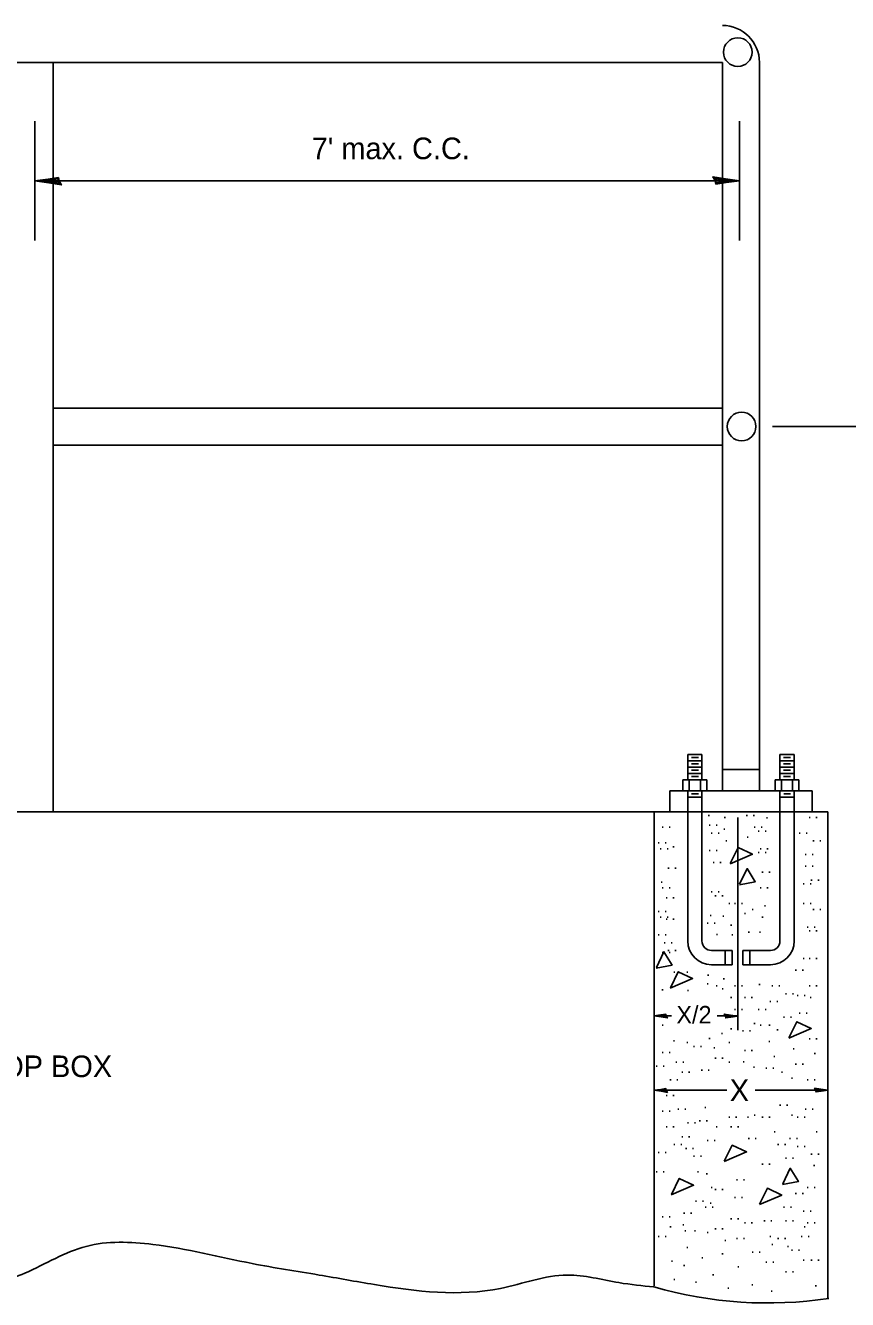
# Model space of a CAD drawing. Extents: x 0 to 2.83, y -0.13 to 1.83.
# Drawn here: x 0.729 to 1.235, y 0.523 to 1.309 of the extents above; entities that cross this region are included whole.
import ezdxf

# ---------------------------------------------------------------- set-up
doc = ezdxf.new("R2010")
doc.units = 0
for name, color, linetype in [('RD_Pr_Roadway_Dimensions', 7, 'Continuous'), ('RD_Pr_Roadway_Notes', 7, 'Continuous'), ('SH_General_Details', 7, 'Continuous')]:
    doc.layers.add(name, color=color, linetype=linetype)

msp = doc.modelspace()

# ---------------------------------------------------------------- linework, layer by layer
at = {"layer": 'RD_Pr_Roadway_Dimensions'}
for p, q in [((0.7342, 1.25002), (0.7342, 1.17634)), ((1.16885, 1.25002), (1.16885, 1.17634)), ((1.16885, 1.21318), (0.7342, 1.21318)), ((1.18909, 1.06169), (1.27848, 1.06169)), ((1.16784, 0.82055), (1.16784, 0.68954)), ((1.11608, 0.69829), (1.12686, 0.69829)), ((1.15512, 0.69829), (1.16721, 0.69829)), ((1.11608, 0.65239), (1.16096, 0.65239)), ((1.17844, 0.65239), (1.22333, 0.65239))]:
    msp.add_line(p, q, dxfattribs=at)
for points in [[(0.74933, 1.21296), (0.74881, 1.21521), (0.74243, 1.21423), (0.7342, 1.21318), (0.74298, 1.21197), (0.75067, 1.21062), (0.74933, 1.21296), (0.74865, 1.21445), (0.73973, 1.21317), (0.74948, 1.21146), (0.74804, 1.21338), (0.74394, 1.21312), (0.74788, 1.21251)], [(1.15373, 1.2134), (1.15424, 1.21114), (1.16062, 1.21212), (1.16885, 1.21318), (1.16008, 1.21438), (1.15238, 1.21573), (1.15373, 1.2134), (1.15441, 1.21191), (1.16332, 1.21319), (1.15357, 1.2149), (1.15502, 1.21298), (1.15912, 1.21324), (1.15518, 1.21384)], [(1.12364, 0.69818), (1.12338, 0.69931), (1.12019, 0.69882), (1.11608, 0.69829), (1.12046, 0.69769), (1.12431, 0.69702), (1.12364, 0.69818), (1.1233, 0.69893), (1.11884, 0.69829), (1.12372, 0.69743), (1.12299, 0.69839), (1.12094, 0.69826), (1.12291, 0.69796)], [(1.16009, 0.69818), (1.16034, 0.69705), (1.16353, 0.69754), (1.16765, 0.69807), (1.16326, 0.69867), (1.15941, 0.69935), (1.16009, 0.69818), (1.16043, 0.69743), (1.16488, 0.69807), (1.16001, 0.69893), (1.16073, 0.69797), (1.16278, 0.6981), (1.16081, 0.6984)], [(1.12364, 0.65228), (1.12338, 0.65341), (1.12019, 0.65292), (1.11608, 0.65239), (1.12046, 0.65179), (1.12431, 0.65111), (1.12364, 0.65228), (1.1233, 0.65303), (1.11884, 0.65239), (1.12372, 0.65153), (1.12299, 0.65249), (1.12094, 0.65236), (1.12291, 0.65206)], [(1.21576, 0.6525), (1.21602, 0.65137), (1.21921, 0.65186), (1.22333, 0.65239), (1.21894, 0.65299), (1.21509, 0.65367), (1.21576, 0.6525), (1.2161, 0.65176), (1.22056, 0.6524), (1.21568, 0.65325), (1.21641, 0.65229), (1.21846, 0.65242), (1.21649, 0.65272)]]:
    msp.add_lwpolyline(points, dxfattribs=at)
at = {"layer": 'SH_General_Details'}
for p, q in [((0.31008, 1.28621), (1.15833, 1.28621)), ((0.74558, 1.28621), (0.74558, 0.82409)), ((1.15833, 0.83709), (1.15833, 1.28621)), ((1.18108, 0.83709), (1.18108, 1.28621)), ((0.74558, 1.07302), (1.15833, 1.07302)), ((0.74558, 1.05027), (1.15833, 1.05027)), ((1.13688, 0.85951), (1.14565, 0.85951)), ((1.13688, 0.85951), (1.13688, 0.84391)), ((1.13916, 0.85756), (1.14349, 0.85756)), ((1.14565, 0.85951), (1.14565, 0.84391)), ((1.20253, 0.85951), (1.19375, 0.85951)), ((1.19375, 0.85951), (1.19375, 0.84391)), ((1.20024, 0.85756), (1.19591, 0.85756)), ((1.20253, 0.85951), (1.20253, 0.84391)), ((1.13688, 0.85561), (1.14565, 0.85561)), ((1.13688, 0.85171), (1.14565, 0.85171)), ((1.13916, 0.85366), (1.14349, 0.85366)), ((1.13916, 0.84976), (1.14349, 0.84976)), ((1.15833, 0.85009), (1.18108, 0.85009)), ((1.20253, 0.85561), (1.19375, 0.85561)), ((1.20253, 0.85171), (1.19375, 0.85171)), ((1.20024, 0.85366), (1.19591, 0.85366)), ((1.20024, 0.84976), (1.19591, 0.84976)), ((1.13395, 0.84391), (1.14858, 0.84391)), ((1.13395, 0.84391), (1.13395, 0.83709)), ((1.13688, 0.84781), (1.14565, 0.84781)), ((1.13785, 0.84391), (1.13785, 0.83709)), ((1.13916, 0.84586), (1.14349, 0.84586)), ((1.14468, 0.84391), (1.14468, 0.83709)), ((1.14858, 0.84391), (1.14858, 0.83709)), ((1.20545, 0.84391), (1.19083, 0.84391)), ((1.19083, 0.84391), (1.19083, 0.83709)), ((1.20253, 0.84781), (1.19375, 0.84781)), ((1.19473, 0.84391), (1.19473, 0.83709)), ((1.20024, 0.84586), (1.19591, 0.84586)), ((1.20155, 0.84391), (1.20155, 0.83709)), ((1.20545, 0.84391), (1.20545, 0.83709)), ((1.12583, 0.83709), (1.21358, 0.83709)), ((1.12583, 0.83709), (1.12583, 0.82409)), ((1.13395, 0.83709), (1.14858, 0.83709)), ((1.13395, 0.83709), (1.13395, 0.83709)), ((1.13688, 0.83319), (1.13688, 0.83709)), ((1.13688, 0.83709), (1.13688, 0.74446)), ((1.13688, 0.83319), (1.14565, 0.83319)), ((1.13916, 0.83514), (1.14349, 0.83514)), ((1.14565, 0.83709), (1.14565, 0.74446)), ((1.20545, 0.83709), (1.19083, 0.83709)), ((1.19375, 0.83709), (1.19375, 0.83319)), ((1.19375, 0.83709), (1.19375, 0.74446)), ((1.19375, 0.83319), (1.20253, 0.83319)), ((1.19608, 0.83514), (1.20024, 0.83514)), ((1.20253, 0.83319), (1.20253, 0.83709)), ((1.20253, 0.83709), (1.20253, 0.74446)), ((1.20545, 0.83709), (1.20545, 0.83709)), ((1.21358, 0.83709), (1.21358, 0.82409)), ((1.11608, 0.82409), (0.35233, 0.82409)), ((1.22333, 0.82409), (1.11608, 0.82409)), ((1.11608, 0.82409), (1.11608, 0.53191)), ((1.14953, 0.82182), (1.1502, 0.82182)), ((1.15943, 0.82064), (1.16009, 0.82064)), ((1.173, 0.82189), (1.17367, 0.82189)), ((1.1773, 0.82189), (1.17796, 0.82189)), ((1.18537, 0.82041), (1.18604, 0.82041)), ((1.21166, 0.82068), (1.21232, 0.82068)), ((1.21595, 0.82068), (1.21662, 0.82068)), ((1.22333, 0.82409), (1.22333, 0.52411)), ((1.12106, 0.81464), (1.12173, 0.81464)), ((1.12536, 0.81464), (1.12602, 0.81464)), ((1.15005, 0.81585), (1.15072, 0.81585)), ((1.15126, 0.81102), (1.15193, 0.81102)), ((1.15435, 0.81585), (1.15501, 0.81585)), ((1.15555, 0.81102), (1.15622, 0.81102)), ((1.15918, 0.81344), (1.15984, 0.81344)), ((1.17783, 0.81464), (1.1785, 0.81464)), ((1.18025, 0.81223), (1.18092, 0.81223)), ((1.18213, 0.81464), (1.18279, 0.81464)), ((1.18454, 0.81223), (1.18521, 0.81223)), ((1.20562, 0.81102), (1.20628, 0.81102)), ((1.20991, 0.81102), (1.21058, 0.81102)), ((1.11865, 0.80498), (1.11931, 0.80498)), ((1.11985, 0.80136), (1.12052, 0.80136)), ((1.12294, 0.80498), (1.12361, 0.80498)), ((1.12415, 0.80136), (1.12481, 0.80136)), ((1.12777, 0.80256), (1.12844, 0.80256)), ((1.1604, 0.80613), (1.16107, 0.80613)), ((1.17354, 0.80846), (1.17421, 0.80846)), ((1.18146, 0.80136), (1.18212, 0.80136)), ((1.18575, 0.80136), (1.18642, 0.80136)), ((1.21407, 0.80619), (1.21474, 0.80619)), ((1.21836, 0.80619), (1.21903, 0.80619)), ((1.15005, 0.80015), (1.15072, 0.80015)), ((1.15435, 0.80015), (1.15501, 0.80015)), ((1.18025, 0.79894), (1.18092, 0.79894)), ((1.18454, 0.79894), (1.18521, 0.79894)), ((1.20924, 0.79773), (1.20991, 0.79773)), ((1.21353, 0.79773), (1.2142, 0.79773)), ((1.12469, 0.78928), (1.12535, 0.78928)), ((1.12898, 0.78928), (1.12965, 0.78928)), ((1.15247, 0.7929), (1.15313, 0.7929)), ((1.15676, 0.7929), (1.15743, 0.7929)), ((1.18267, 0.78686), (1.18333, 0.78686)), ((1.18696, 0.78686), (1.18763, 0.78686)), ((1.20924, 0.79049), (1.20991, 0.79049)), ((1.21353, 0.79049), (1.2142, 0.79049)), ((1.12052, 0.78082), (1.12119, 0.78082)), ((1.20803, 0.77961), (1.2087, 0.77961)), ((1.21232, 0.77961), (1.21299, 0.77961)), ((1.21286, 0.78203), (1.21353, 0.78203)), ((1.21716, 0.78203), (1.21782, 0.78203)), ((1.12106, 0.7772), (1.12173, 0.7772)), ((1.12348, 0.77116), (1.12414, 0.77116)), ((1.12536, 0.7772), (1.12602, 0.7772)), ((1.12777, 0.77116), (1.12844, 0.77116)), ((1.15126, 0.77478), (1.15193, 0.77478)), ((1.15368, 0.77237), (1.15434, 0.77237)), ((1.15555, 0.77478), (1.15622, 0.77478)), ((1.15797, 0.77237), (1.15864, 0.77237)), ((1.18146, 0.7772), (1.18212, 0.7772)), ((1.18575, 0.7772), (1.18642, 0.7772)), ((1.11865, 0.7627), (1.11931, 0.7627)), ((1.12294, 0.7627), (1.12361, 0.7627)), ((1.16213, 0.76754), (1.1628, 0.76754)), ((1.16575, 0.76754), (1.16642, 0.76754)), ((1.17005, 0.76754), (1.17071, 0.76754)), ((1.17663, 0.76391), (1.17729, 0.76391)), ((1.18417, 0.76607), (1.18483, 0.76607)), ((1.20803, 0.76754), (1.2087, 0.76754)), ((1.21232, 0.76754), (1.21299, 0.76754)), ((1.21407, 0.76391), (1.21474, 0.76391)), ((1.21836, 0.76391), (1.21903, 0.76391)), ((1.11985, 0.75908), (1.12052, 0.75908)), ((1.12348, 0.75787), (1.12414, 0.75787)), ((1.12415, 0.75908), (1.12481, 0.75908)), ((1.12777, 0.75787), (1.12844, 0.75787)), ((1.14884, 0.75546), (1.14951, 0.75546)), ((1.15065, 0.76016), (1.15132, 0.76016)), ((1.15314, 0.75546), (1.1538, 0.75546)), ((1.15844, 0.75969), (1.1591, 0.75969)), ((1.16334, 0.75425), (1.16401, 0.75425)), ((1.17179, 0.7615), (1.17246, 0.7615)), ((1.18267, 0.75908), (1.18333, 0.75908)), ((1.11865, 0.74821), (1.11931, 0.74821)), ((1.12294, 0.74821), (1.12361, 0.74821)), ((1.15459, 0.74844), (1.15526, 0.74844)), ((1.16401, 0.74821), (1.16468, 0.74821)), ((1.17422, 0.74985), (1.17489, 0.74985)), ((1.18115, 0.74994), (1.18182, 0.74994)), ((1.21045, 0.75304), (1.21111, 0.75304)), ((1.21166, 0.75062), (1.21232, 0.75062)), ((1.21474, 0.75304), (1.21541, 0.75304)), ((1.21595, 0.75062), (1.21662, 0.75062)), ((1.12227, 0.74338), (1.12294, 0.74338)), ((1.12469, 0.73855), (1.12535, 0.73855)), ((1.12656, 0.74338), (1.12723, 0.74338)), ((1.12898, 0.73855), (1.12965, 0.73855)), ((1.1515, 0.73861), (1.16418, 0.73861)), ((1.15988, 0.73861), (1.15988, 0.72984)), ((1.16418, 0.73861), (1.16418, 0.72984)), ((1.17093, 0.73861), (1.1879, 0.73861)), ((1.17093, 0.73861), (1.17093, 0.72984)), ((1.12106, 0.73734), (1.12173, 0.73734)), ((1.12536, 0.73734), (1.12602, 0.73734)), ((1.17523, 0.72984), (1.17523, 0.73839)), ((1.20803, 0.73371), (1.2087, 0.73371)), ((1.21166, 0.73371), (1.21232, 0.73371)), ((1.21595, 0.73371), (1.21662, 0.73371)), ((1.12831, 0.72526), (1.12898, 0.72526)), ((1.13623, 0.72526), (1.13689, 0.72526)), ((1.14912, 0.72332), (1.14979, 0.72332)), ((1.16418, 0.72984), (1.1515, 0.72984)), ((1.17093, 0.72984), (1.1879, 0.72984)), ((1.2032, 0.72647), (1.20387, 0.72647)), ((1.20749, 0.72647), (1.20816, 0.72647)), ((1.14884, 0.71801), (1.14951, 0.71801)), ((1.15435, 0.7168), (1.15501, 0.7168)), ((1.15803, 0.71498), (1.15869, 0.71498)), ((1.15881, 0.72121), (1.15948, 0.72121)), ((1.16575, 0.7168), (1.16642, 0.7168)), ((1.17005, 0.7168), (1.17071, 0.7168)), ((1.18079, 0.71771), (1.18146, 0.71771)), ((1.1887, 0.7168), (1.18937, 0.7168)), ((1.193, 0.7168), (1.19366, 0.7168)), ((1.21166, 0.7168), (1.21232, 0.7168)), ((1.21595, 0.7168), (1.21662, 0.7168)), ((1.12099, 0.71426), (1.12166, 0.71426)), ((1.13677, 0.71385), (1.13744, 0.71385)), ((1.16334, 0.70956), (1.16401, 0.70956)), ((1.17179, 0.70956), (1.17246, 0.70956)), ((1.17609, 0.70956), (1.17675, 0.70956)), ((1.1875, 0.70714), (1.18816, 0.70714)), ((1.19179, 0.70714), (1.19246, 0.70714)), ((1.19716, 0.71197), (1.19783, 0.71197)), ((1.20145, 0.71197), (1.20212, 0.71197)), ((1.20441, 0.71076), (1.20507, 0.71076)), ((1.2087, 0.71076), (1.20937, 0.71076)), ((1.21232, 0.70956), (1.21299, 0.70956)), ((1.16575, 0.70231), (1.16642, 0.70231)), ((1.17005, 0.70231), (1.17071, 0.70231)), ((1.18025, 0.70231), (1.18092, 0.70231)), ((1.18454, 0.70231), (1.18521, 0.70231)), ((1.20562, 0.69989), (1.20628, 0.69989)), ((1.20991, 0.69989), (1.21058, 0.69989)), ((1.12106, 0.69265), (1.12173, 0.69265)), ((1.17773, 0.69354), (1.1784, 0.69354)), ((1.18146, 0.69265), (1.18212, 0.69265)), ((1.18696, 0.69265), (1.18763, 0.69265)), ((1.19595, 0.69748), (1.19662, 0.69748)), ((1.20025, 0.69748), (1.20091, 0.69748)), ((1.14996, 0.68425), (1.15063, 0.68425)), ((1.15766, 0.68735), (1.15833, 0.68735)), ((1.16334, 0.69023), (1.16401, 0.69023)), ((1.17059, 0.68902), (1.17125, 0.68902)), ((1.17488, 0.68902), (1.17555, 0.68902)), ((1.19189, 0.68973), (1.19256, 0.68973)), ((1.21166, 0.68419), (1.21232, 0.68419)), ((1.21595, 0.68419), (1.21662, 0.68419)), ((1.12106, 0.67573), (1.12173, 0.67573)), ((1.12536, 0.67573), (1.12602, 0.67573)), ((1.12812, 0.6829), (1.12879, 0.6829)), ((1.13623, 0.68177), (1.13689, 0.68177)), ((1.14039, 0.67936), (1.14106, 0.67936)), ((1.14468, 0.67936), (1.14535, 0.67936)), ((1.15302, 0.6786), (1.15368, 0.6786)), ((1.16213, 0.68177), (1.1628, 0.68177)), ((1.17179, 0.67694), (1.17246, 0.67694)), ((1.17609, 0.67694), (1.17675, 0.67694)), ((1.18685, 0.68247), (1.18751, 0.68247)), ((1.20181, 0.67788), (1.20248, 0.67788)), ((1.12952, 0.6697), (1.13018, 0.6697)), ((1.13381, 0.6697), (1.13448, 0.6697)), ((1.15368, 0.67211), (1.15434, 0.67211)), ((1.15797, 0.67211), (1.15864, 0.67211)), ((1.16213, 0.6697), (1.1628, 0.6697)), ((1.17098, 0.66996), (1.17165, 0.66996)), ((1.18991, 0.67332), (1.19058, 0.67332)), ((1.2032, 0.66849), (1.20387, 0.66849)), ((1.20749, 0.66849), (1.20816, 0.66849)), ((1.21494, 0.67516), (1.21561, 0.67516)), ((1.11744, 0.66728), (1.11811, 0.66728)), ((1.12173, 0.66728), (1.1224, 0.66728)), ((1.13314, 0.66366), (1.13381, 0.66366)), ((1.13743, 0.66366), (1.1381, 0.66366)), ((1.14522, 0.66486), (1.14589, 0.66486)), ((1.14951, 0.66486), (1.15018, 0.66486)), ((1.17742, 0.66672), (1.17809, 0.66672)), ((1.18508, 0.66607), (1.18575, 0.66607)), ((1.18937, 0.66607), (1.19004, 0.66607)), ((1.19472, 0.66358), (1.19538, 0.66358)), ((1.20078, 0.65991), (1.20145, 0.65991)), ((1.12589, 0.65882), (1.12656, 0.65882)), ((1.13019, 0.65882), (1.13085, 0.65882)), ((1.21045, 0.65882), (1.21111, 0.65882)), ((1.21474, 0.65882), (1.21541, 0.65882)), ((1.21474, 0.65278), (1.21541, 0.65278)), ((1.12348, 0.64916), (1.12414, 0.64916)), ((1.12777, 0.64916), (1.12844, 0.64916)), ((1.12106, 0.6395), (1.12173, 0.6395)), ((1.12536, 0.6395), (1.12602, 0.6395)), ((1.13073, 0.64071), (1.13139, 0.64071)), ((1.13502, 0.64071), (1.13569, 0.64071)), ((1.14736, 0.64181), (1.14802, 0.64181)), ((1.17783, 0.63708), (1.1785, 0.63708)), ((1.19354, 0.64312), (1.1942, 0.64312)), ((1.19783, 0.64312), (1.1985, 0.64312)), ((1.20078, 0.63708), (1.20145, 0.63708)), ((1.20924, 0.64071), (1.20991, 0.64071)), ((1.21353, 0.64071), (1.2142, 0.64071)), ((1.12348, 0.62983), (1.12414, 0.62983)), ((1.12777, 0.62983), (1.12844, 0.62983)), ((1.13676, 0.63225), (1.13743, 0.63225)), ((1.14106, 0.63225), (1.14172, 0.63225)), ((1.14401, 0.63346), (1.14468, 0.63346)), ((1.14831, 0.63346), (1.14897, 0.63346)), ((1.15445, 0.62993), (1.15511, 0.62993)), ((1.16213, 0.63587), (1.1628, 0.63587)), ((1.16334, 0.62983), (1.16401, 0.62983)), ((1.16642, 0.63587), (1.16709, 0.63587)), ((1.16763, 0.62983), (1.1683, 0.62983)), ((1.17367, 0.63587), (1.17434, 0.63587)), ((1.18267, 0.63587), (1.18333, 0.63587)), ((1.18696, 0.63587), (1.18763, 0.63587)), ((1.20441, 0.63587), (1.20507, 0.63587)), ((1.2087, 0.63587), (1.20937, 0.63587)), ((1.13314, 0.62379), (1.13381, 0.62379)), ((1.13743, 0.62379), (1.1381, 0.62379)), ((1.14884, 0.62138), (1.14951, 0.62138)), ((1.15314, 0.62138), (1.1538, 0.62138)), ((1.17421, 0.62259), (1.17488, 0.62259)), ((1.1785, 0.62259), (1.17917, 0.62259)), ((1.19015, 0.62682), (1.19082, 0.62682)), ((1.19958, 0.62259), (1.20024, 0.62259)), ((1.20387, 0.62259), (1.20454, 0.62259)), ((1.21612, 0.62682), (1.21679, 0.62682)), ((1.11865, 0.61413), (1.11931, 0.61413)), ((1.12294, 0.61413), (1.12361, 0.61413)), ((1.12831, 0.61896), (1.12898, 0.61896)), ((1.1326, 0.61896), (1.13327, 0.61896)), ((1.13556, 0.61655), (1.13622, 0.61655)), ((1.13985, 0.61655), (1.14052, 0.61655)), ((1.19233, 0.61896), (1.193, 0.61896)), ((1.19662, 0.61896), (1.19729, 0.61896)), ((1.20441, 0.61776), (1.20507, 0.61776)), ((1.2087, 0.61776), (1.20937, 0.61776)), ((1.21286, 0.61292), (1.21353, 0.61292)), ((1.21716, 0.61292), (1.21782, 0.61292)), ((1.14039, 0.61172), (1.14106, 0.61172)), ((1.14468, 0.61172), (1.14535, 0.61172)), ((1.18267, 0.60688), (1.18333, 0.60688)), ((1.18696, 0.60688), (1.18763, 0.60688)), ((1.19716, 0.61051), (1.19783, 0.61051)), ((1.20145, 0.61051), (1.20212, 0.61051)), ((1.21453, 0.6061), (1.21519, 0.6061)), ((1.11744, 0.60205), (1.11811, 0.60205)), ((1.12173, 0.60205), (1.1224, 0.60205)), ((1.1428, 0.60205), (1.14347, 0.60205)), ((1.14831, 0.60084), (1.14897, 0.60084)), ((1.16696, 0.59722), (1.16763, 0.59722)), ((1.17126, 0.59722), (1.17192, 0.59722)), ((1.15126, 0.59239), (1.15193, 0.59239)), ((1.15368, 0.59118), (1.15434, 0.59118)), ((1.15797, 0.59118), (1.15864, 0.59118)), ((1.21045, 0.59239), (1.21111, 0.59239)), ((1.21474, 0.59239), (1.21541, 0.59239)), ((1.1416, 0.58393), (1.14226, 0.58393)), ((1.14589, 0.58393), (1.14656, 0.58393)), ((1.15072, 0.58273), (1.15139, 0.58273)), ((1.16575, 0.58635), (1.16642, 0.58635)), ((1.17005, 0.58635), (1.17071, 0.58635)), ((1.2032, 0.58877), (1.20387, 0.58877)), ((1.20749, 0.58877), (1.20816, 0.58877)), ((1.12106, 0.57427), (1.12173, 0.57427)), ((1.12536, 0.57427), (1.12602, 0.57427)), ((1.13435, 0.57669), (1.13502, 0.57669)), ((1.13864, 0.57669), (1.13931, 0.57669)), ((1.14764, 0.58031), (1.1483, 0.58031)), ((1.15193, 0.58031), (1.1526, 0.58031)), ((1.19595, 0.58031), (1.19662, 0.58031)), ((1.20025, 0.58031), (1.20091, 0.58031)), ((1.20803, 0.57789), (1.2087, 0.57789)), ((1.21232, 0.57789), (1.21299, 0.57789)), ((1.12589, 0.56823), (1.12656, 0.56823)), ((1.13381, 0.56944), (1.13448, 0.56944)), ((1.13502, 0.56582), (1.13569, 0.56582)), ((1.14106, 0.56582), (1.14172, 0.56582)), ((1.15368, 0.56702), (1.15434, 0.56702)), ((1.15797, 0.56702), (1.15864, 0.56702)), ((1.16334, 0.57306), (1.16401, 0.57306)), ((1.16763, 0.57306), (1.1683, 0.57306)), ((1.17179, 0.57065), (1.17246, 0.57065)), ((1.17609, 0.57065), (1.17675, 0.57065)), ((1.18387, 0.57185), (1.18454, 0.57185)), ((1.18817, 0.57185), (1.18883, 0.57185)), ((1.19716, 0.57185), (1.19783, 0.57185)), ((1.20145, 0.57185), (1.20212, 0.57185)), ((1.2087, 0.56823), (1.20937, 0.56823)), ((1.21045, 0.57065), (1.21111, 0.57065)), ((1.21474, 0.57065), (1.21541, 0.57065)), ((1.11865, 0.56219), (1.11931, 0.56219)), ((1.12294, 0.56219), (1.12361, 0.56219)), ((1.14884, 0.56461), (1.14951, 0.56461)), ((1.15972, 0.55978), (1.16038, 0.55978)), ((1.16696, 0.56098), (1.16763, 0.56098)), ((1.17126, 0.56098), (1.17192, 0.56098)), ((1.1875, 0.56219), (1.18816, 0.56219)), ((1.19233, 0.56098), (1.193, 0.56098)), ((1.19662, 0.56098), (1.19729, 0.56098)), ((1.20682, 0.56219), (1.20749, 0.56219)), ((1.21112, 0.56219), (1.21178, 0.56219)), ((1.13629, 0.55554), (1.13696, 0.55554)), ((1.15797, 0.55156), (1.15864, 0.55156)), ((1.17663, 0.55253), (1.17729, 0.55253)), ((1.18092, 0.55253), (1.18159, 0.55253)), ((1.1887, 0.55736), (1.18937, 0.55736)), ((1.19837, 0.55615), (1.19903, 0.55615)), ((1.20078, 0.55374), (1.20145, 0.55374)), ((1.20508, 0.55374), (1.20574, 0.55374)), ((1.1268, 0.54693), (1.12746, 0.54693)), ((1.13435, 0.54439), (1.13502, 0.54439)), ((1.14563, 0.549), (1.14629, 0.549)), ((1.16774, 0.54347), (1.1684, 0.54347)), ((1.18508, 0.54649), (1.18575, 0.54649)), ((1.18937, 0.54649), (1.19004, 0.54649)), ((1.20803, 0.5477), (1.2087, 0.5477)), ((1.21286, 0.5477), (1.21353, 0.5477)), ((1.21716, 0.5477), (1.21782, 0.5477)), ((1.12824, 0.53567), (1.12891, 0.53567)), ((1.15223, 0.53856), (1.1529, 0.53856)), ((1.19716, 0.54045), (1.19783, 0.54045)), ((1.20145, 0.54045), (1.20212, 0.54045)), ((1.14157, 0.53398), (1.14224, 0.53398)), ((1.16153, 0.53034), (1.16219, 0.53034)), ((1.17639, 0.53249), (1.17706, 0.53249)), ((1.18825, 0.5285), (1.18891, 0.5285)), ((1.21551, 0.53174), (1.21618, 0.53174))]:
    msp.add_line(p, q, dxfattribs=at)
for points in [[(1.16307, 0.79229), (1.16791, 0.80214), (1.17675, 0.79797), (1.16296, 0.79209)], [(1.16886, 0.77945), (1.17353, 0.78913), (1.17854, 0.78096), (1.16877, 0.77911)], [(1.11752, 0.72811), (1.1222, 0.73779), (1.1272, 0.72962), (1.11744, 0.72777)], [(1.12623, 0.71559), (1.13107, 0.72544), (1.13991, 0.72127), (1.12612, 0.71539)], [(1.1993, 0.68479), (1.20414, 0.69464), (1.21299, 0.69047), (1.1992, 0.68459)], [(1.15944, 0.60869), (1.16428, 0.61854), (1.17313, 0.61437), (1.15934, 0.60849)], [(1.12683, 0.58816), (1.13167, 0.59801), (1.14052, 0.59383), (1.12672, 0.58795)], [(1.19543, 0.59464), (1.20011, 0.60432), (1.20511, 0.59615), (1.19535, 0.5943)], [(1.18119, 0.58212), (1.18603, 0.59197), (1.19487, 0.58779), (1.18108, 0.58191)]]:
    msp.add_lwpolyline(points, dxfattribs=at)
for centre in [(1.16775, 1.29252), (1.1701, 1.06169)]:
    msp.add_circle(centre, 0.00883, dxfattribs=at)
for centre, radius, start, end in [((1.15833, 1.28621), 0.02275, 0, 90), ((1.1515, 0.74446), 0.01463, 180, 270), ((1.1515, 0.74446), 0.00585, 180, 270), ((1.1879, 0.74446), 0.01463, 270, 0), ((1.1879, 0.74446), 0.00585, 270, 0), ((1.18598, 0.77178), 0.25054, 253.79771, 278.67924)]:
    msp.add_arc(centre, radius, start, end, dxfattribs=at)
msp.add_spline([(0.24508, 0.55109), (0.29125, 0.54792), (0.31951, 0.53614), (0.35013, 0.53614), (0.37722, 0.54792), (0.42904, 0.54556), (0.47379, 0.53968), (0.53975, 0.53261), (0.55388, 0.53968), (0.58803, 0.54674), (0.64691, 0.54556), (0.674, 0.54321), (0.71287, 0.53497), (0.72818, 0.53968), (0.76587, 0.55616), (0.80708, 0.55734), (0.86833, 0.54556), (0.90954, 0.5385), (0.9437, 0.53261), (1.02143, 0.53026), (1.06265, 0.5385), (1.09444, 0.53379), (1.11608, 0.53119)], degree=3, dxfattribs=at)

# ---------------------------------------------------------------- texts
at = {"layer": 'RD_Pr_Roadway_Dimensions'}
for s, height, p in [("7' max. C.C.", 0.0133333, (0.90502, 1.22651)), ('X/2', 0.0108, (1.12988, 0.6936)), ('X', 0.01333, (1.16279, 0.64572))]:
    msp.add_text(s, height=height, dxfattribs=at).set_placement(p)
at = {"layer": 'RD_Pr_Roadway_Notes'}
msp.add_text('DROP BOX', height=0.013333, dxfattribs=at).set_placement((0.68782, 0.66052))

doc.saveas('drawing.dxf')
